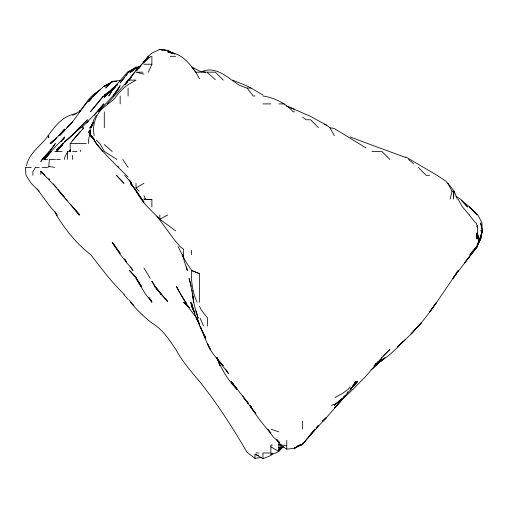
<?xml version="1.0" encoding="UTF-8"?>
<svg xmlns="http://www.w3.org/2000/svg" width="508" height="508" viewBox="0 0 508 508"><rect width="100%" height="100%" fill="white"/><g stroke="black" fill="none" stroke-linecap="round" stroke-linejoin="round"><path stroke-width="0.76" d="M90.316 132.461L90.253 135.636L94.132 139.516M477.069 233.007L476.822 238.773C477.101 233.489 478.58 227.959 476.218 222.91M67.342 159.436L67.71 151.505L70.199 151.505L70.358 150.063L69.793 151.505L70.294 150.089M90.17 130.588L89.726 135.636L90.164 133.471M48.749 167.373L49.409 159.436L55.435 159.436M447.878 183.242L454.146 191.173L453.365 199.104L453.365 191.173L452.025 191.173L447.726 183.242L445.433 180.791L437.502 175.597L405.765 156.909M477.399 244.183L477.171 246.494L479.558 238.773L477.171 234.01M477.171 246.558L477.399 244.221M70.04 151.505L70.326 149.339M480.784 237.331L481.095 235.166M481.305 233.724L481.73 230.842L480.974 238.773L477.171 245.281L480.619 238.773L477.171 246.405L479.996 238.773L477.171 238.773L477.164 233.223M90.195 132.753L89.548 135.636L90.151 134.195M450.145 199.104L452.025 191.173M480.752 238.055L482.524 230.842L480.727 235.89M477.171 246.805L464.776 262.579L477.171 246.71L479.019 239.497L477.171 246.71L453.365 277.774L458.394 270.51L452.99 278.441C439.68 297.421 427.609 317.602 411.004 333.978L413.696 331.127L411.239 333.978L397.834 346.602M26.486 165.932C28.785 152.794 41.192 145.987 48.152 135.636L48.749 135.636L48.749 137.795L48.152 135.636M94.132 139.44L90.253 135.636L90.049 127.705L91.186 127.705L93.789 119.767L96.349 115.354M476.142 246.71L477.171 246.71L479.996 238.773M480.759 235.89L482.6 230.842L480.651 222.91L481.527 227.959M91.186 127.705L92.767 124.098M148.349 72.168L151.886 64.23L151.886 56.299M67.71 151.505L64.618 157.728L64.618 159.436M93.231 122.415L90.354 127.705L92.901 123.736M112.217 90.354L115.329 86.976L112.217 90.367L108.744 95.968L113.805 88.036L127.432 72.168L134.576 68.65M116.351 91.999L120.155 85.617L113.189 95.968L118.802 88.036L112.884 95.968L98.406 111.836M42.183 159.436L40.818 161.627C45.174 155.264 51.397 150.336 55.308 143.573L49.435 151.505L42.183 159.436L49.435 151.505M453.365 277.92L452.971 278.441L457.746 271.126M93.409 122.822L90.138 127.705L92.011 125.26M125.609 83.776L128.086 80.124L131.267 76.93M125.482 84.315L128.086 80.594L125.362 84.315M429.565 312.134L436.594 302.247L430.936 310.178M142.729 63.665L143.535 62.547M125 84.487L128.086 80.34L124.968 84.487M70.199 151.505L70.18 143.573L83.833 127.705L82.398 129.603M125.819 83.826L127.178 82.023M134.766 72.168L128.746 80.099L131.223 77.051M94.259 115.297L103.511 103.899M48.749 134.849C55.62 125.26 63.646 115.341 76.156 113.741M90.049 127.705L92.901 124.041M62.065 151.505L56.68 151.505L62.871 143.573L71.152 136.157M472.777 250.977L469.894 254.641L476.733 246.71M473.742 249.758L475.183 247.929M316.319 428.085L318.497 425.342M56.68 151.505L63.151 143.573L56.68 150.368L62.23 145.136M129.54 79.489L131.54 77.051M310.559 434.727L302.628 444.17L296.901 446.526L302.628 444.17L314.954 429.736M80.486 131.299L72.549 140.424M129.877 78.969L128.93 80.099L129.94 78.969M97.466 111.836L104.089 103.899L97.142 111.836L81.655 127.705L82.785 126.644M308.4 437.115L314.623 429.793L308.458 437.115L314.325 430.276M282.785 446.818C280.314 451.345 275.685 453.587 270.891 454.26M316.097 428.041L318.014 425.755M88.9 101.619L91.783 98.228M378.39 361.182L374.536 365.716L381.343 360.61L374.663 365.284M383.032 355.987L389.896 349.466L381.965 357.518L366.097 375.945L352.812 389.515L342.297 399.402L334.359 408.178L342.297 399.358L326.428 417.652L322.453 421.253L326.428 417.544L310.559 434.651M58.941 135.636L64.618 129.089L58.795 135.636L64.033 130.823M143.954 61.989L148.927 56.299L134.595 72.168L128.499 80.099L136.017 80.099L128.086 84.696A53.683 53.683 0 0 0 116.503 95.968C111.976 102.489 104.172 105.429 99.479 111.836C94.38 118.618 92.519 127.343 94.177 135.636M343.497 396.881L344.494 395.751M346.989 392.913L347.98 391.782M100.616 89.427L96.349 92.678L88.417 101.371L91.453 98.127C81.617 106.648 76.537 119.018 66.954 127.705L72.549 121.996L59.607 135.636L64.618 130.15M350.228 386.867L347.897 389.515L342.297 393.56L335.032 397.447M381.273 357.778L381.965 357.01M63.132 139.198L64.618 137.554L56.68 145.307L44.202 159.436L49.822 152.959M140.71 65.97L136.538 70.599L148.647 56.299L143.954 61.887L148.165 56.299L151.886 53.156L159.823 49.295L167.754 50.521L173.044 53.594M128.086 80.62L107.182 103.899M379.838 361.588L374.028 367.748L370.98 369.862M124.574 77.356L120.155 82.868L128.086 72.841L136.017 67.862L130.797 71.304M126.079 75.711L127.083 74.612M350.742 388.69L357.403 381.584L350.742 388.95L356.768 381.584L350.653 389.515L355.613 381.584L350.742 389.515L342.297 398.932L334.359 404.889M92.469 97.028L93.478 95.968M136.017 70.739L140.71 65.862M116.548 81.153L112.217 81.312L105.689 88.036L112.217 81.604L120.155 80.486M71.749 135.636L87.478 119.767L72.549 134.849L64.618 141.98L80.486 127.737L72.549 134.836L79.432 127.705L72.034 135.636M272.885 453.485L270.891 455.492L262.96 458.705L255.022 454.209L255.022 458.356L261.518 457.454M282.639 446.678L278.829 450.482L283.013 447.027M93.707 95.968L96.349 93.339M379.749 361.309L375.31 365.716L381.413 360.286M326.428 417.544L322.72 421.253M86.728 122.942L88.417 121.361M405.765 339.242L397.834 346.831L402.533 341.916C394.78 350.806 385.851 358.75 375.355 364.261L381.965 360.115L374.644 365.239M339.465 400.736L334.359 405.384L341.732 398.799L339.242 400.812M64.618 129.972L50.705 143.573L56.68 137.611L50.038 143.573L54.87 139.497M143.954 62.522L151.06 56.299M301.301 445.052L302.628 443.922L301.371 445.052L294.691 448.043L299.51 445.052L294.691 448.348L286.76 449.148L280.422 445.052M375.73 364.236L381.965 358.985L374.536 365.716L381.343 360.286M62.09 145.078L56.68 149.612L62.395 144.964M334.359 404.844L335.585 403.841M97.568 92.043L96.349 93.047L104.286 85.858L112.217 82.22M109.779 91.567L104.286 95.968L112.217 89.084L104.286 97.365L112.217 88.678L117.742 84.341M382.568 359.543L384.975 357.778L381.965 360.388L374.053 365.716M110.998 90.462L104.286 95.161L109.779 91.446M136.017 68.148L130.245 72.168L136.017 68.008L139.624 66.548M138.182 67.373L136.017 67.1L128.086 72.168L132.055 70.079M282.778 446.71L278.829 449.193L283.451 446.773M116.548 81.293L112.217 81.61L104.286 86.551L110.236 83.306M270.891 454.146L272.701 453.447L270.891 454.19L272.212 453.39M139.129 191.173L136.017 188.03L143.954 183.242M139.986 66.491L136.017 68.701L139.325 67.081M72.549 115.31L78.911 111.836L80.486 110.477L79.229 111.836L80.486 110.388L79.381 111.836C85.458 104.94 89.586 95.199 98.514 91.523M136.017 190.278L130.238 183.242L136.449 191.173C141.649 202.489 151.409 210.464 159.823 219.272L167.754 214.973M380.644 360.68L381.965 359.981M331.324 405.384L334.359 404.235M139.624 66.65L136.017 67.996L130.626 72.168L136.017 67.907L139.624 66.605M201.524 71.92C211.988 66.542 223.006 73.362 231.223 79.673M280.988 446.843L278.829 447.516L283.153 446.71M136.017 67.1L136.017 67.475L139.624 67.12M170.307 56.299L175.685 56.299M143.954 64.23L151.886 64.23M143.053 72.168L136.017 72.168L143.954 74.206M262.96 94.983L251.003 88.036L246.697 88.036L239.16 85.179L231.807 80.099M255.022 95.968L253.181 95.968L247.091 88.036M262.96 95.968C274.339 97.758 285.413 103.118 293.268 111.836L294.691 111.836M262.96 103.899L270.891 103.899M278.829 103.899L284.321 103.899M70.18 143.573L86.309 143.573M54.705 151.505L55.956 151.505M72.549 151.505L76.981 151.505M371.926 151.505L381.965 151.505L389.896 159.436M43.491 159.436L47.631 159.436M56.68 159.436L60.306 159.436M31.204 167.373L25.4 167.373L26.048 175.304L31.115 183.242L39.129 191.173M39.173 167.373L35.376 167.373L32.88 171.755L32.88 175.304M42.227 167.373L47.606 167.373M429.565 175.304L426.149 175.304L418.376 167.373M151.886 199.657L143.954 199.104L151.886 199.657L151.886 207.042M55.404 212.331L56.68 214.973L57.639 214.973M480.485 230.842L482.6 230.842M197.117 302.247C192.469 292.386 191.033 281.311 191.554 270.51L199.492 273.634L199.492 302.247M272.485 445.052L270.891 445.052L270.891 452.984L262.96 452.984L262.96 458.705M281.286 445.052L278.829 445.052L278.829 451.517L270.891 446.792M256.115 452.984L258.909 452.984M278.829 441.96L278.829 444.684L280.988 444.786M136.017 67.475L138.182 67.64M162.706 50.006L161.265 49.86L167.754 50.419L171.723 52.965M164.148 50.152L167.754 50.521L171.723 53.016M48.749 166.408L54.61 167.373M205.41 72.168L199.492 71.101L191.554 66.796L195.739 72.168L199.492 78.715M294.691 109.449L286.76 106.064L310.559 116.389L326.428 125.12L329.94 127.705L334.359 128.581L366.097 147.949M171.361 53.175L167.754 52.07C180.467 52.61 189.014 62.535 195.739 72.168L215.354 72.168L223.291 80.099M324.263 124.422L326.428 125.152M271.031 429.184L278.829 431.876M350.228 136.931C368.7 144.024 387.223 150.66 405.765 157.531M255.022 454.209L258.629 455.593M232.581 80.099L247.091 85.998L251.003 88.036M191.554 270.51L199.492 273.634M174.968 54.191L167.754 51.073L171.723 53.099M116.859 159.436L104.47 151.505L99.892 143.573L96.349 140.03M455.892 196.183L461.302 199.822L467.614 207.042L461.302 200.362L469.233 206.623L477.171 214.973L469.36 207.042L477.882 214.973L481.997 222.91L482.009 230.048M255.022 458.356L247.091 452.38C232.778 427.806 217.43 403.79 199.631 381.584L199.492 381.432C191.059 371.386 182.315 361.48 176.073 349.847L175.685 349.263C169.081 339.439 162.42 329.159 151.886 323.082C144.069 316.859 136.868 309.874 130.423 302.247M175.685 230.842L159.823 219.272L157.975 217.119M302.628 117.138L306.229 119.767L310.559 119.767L318.497 127.705M128.086 177.051C117.221 166.275 106.026 155.588 96.349 143.656L91.383 135.636L89.44 135.636L88.417 140.856L88.417 143.573M408.432 159.436L413.696 163.735M207.423 72.682L215.354 79.597M104.286 144.545L112.217 151.505M189.287 307.359L183.623 302.247L189.287 307.645M40.818 174.555L40.818 171.171L44.831 175.304M124.269 294.31C111.538 282.353 101.384 268.307 90.71 254.641C76.784 244.011 65.869 230.289 56.68 215.468L54.788 211.366M130.905 302.247L133.972 305.505M40.818 171.171L56.68 188.1L72.466 207.042L79.769 214.973L72.549 207.042L79.47 214.973L70.587 204.241M161.233 294.31L167.754 301.555L154.584 286.379L161.233 294.31L154.984 286.379L151.886 281.28L154.984 286.379L161.15 294.31L154.991 286.379M124.708 175.304L131.496 183.242L129.603 180.219M56.68 214.135L50.476 207.042L37.065 188.881M58.915 191.173L65.71 199.104M469.233 214.776L462.534 207.042L457.994 199.104M277.882 440.912L278.829 441.998L273.368 437.115L267.633 429.184L270.891 433C262.706 424.713 256.191 414.966 249.65 405.384L254.578 412.179L243.561 397.447L248.501 403.625L247.091 401.872M249.911 405.384L251.447 407.156L249.904 405.384M48.749 178.454L49.778 179.654M66.167 199.104L67.151 200.247M123.698 294.31L128.086 299.403M61.22 193.434L57.982 189.478M62.192 194.57L64.618 197.396M276.943 439.909L278.829 442.144L277.952 440.887M53.346 183.807L56.68 187.782M102.864 151.505L96.291 143.573L91.383 135.636L94.361 139.294M248.501 403.67L231.223 381.584L237.217 389.515C228.092 380.683 221.679 369.341 216.719 357.778M113.995 244.526L112.217 242.341L120.155 254.394L133.032 270.51L130.562 266.852M186.677 303.466L180.708 294.31L176.327 286.379C182.277 297.498 188.614 308.521 196.875 318.11M469.284 214.973L475.539 222.91M129.026 299.86L130.435 301.65M242.735 395.726L243.63 396.875M117.843 166.154L118.789 167.373M255.022 412.096L255.956 413.315M156.953 216.135L173.584 238.773L180.13 246.71L183.623 249.288L183.623 257.486L186.373 262.579L191.738 270.51M143.954 268.008L150.266 278.441M141.58 286.379L136.017 278.441L145.65 294.31L151.886 301.885L148.882 297.466M122.777 159.436L128.086 167.373M276.854 439.509L278.829 442.493M225.52 369.018L228.536 373.647L216.351 357.778L223.291 365.716C217.221 358.927 210.579 352.209 207.423 343.471L210.528 349.847L207.423 343.872L196.59 318.11L199.492 324.415L196.279 318.11L190.608 302.247L193.415 308.908M148.882 297.618L151.886 302.247L149.892 298.939M139.408 195.802L136.449 191.173L143.954 202.114L136.093 191.173L129.286 179.845M194.113 311.499L193.3 310.178L194.412 312.16M278.829 441.776L280.791 445.052L286.76 445.414L286.76 449.148M329.94 127.705L334.359 135.636M204.984 336.747L203.587 333.978L204.984 336.791M178.187 246.71L183.623 257.486L182.321 254.641L187.293 270.51L186.525 266.903M205.467 337.947L199.796 326.047L197.739 319.519M217.03 357.778L220.091 365.716L216.891 357.778L219.354 363.068M199.492 306.216L201.365 310.178L207.423 317.786L207.423 326.047M216.891 357.778L219.062 362.407M204.654 335.966L205.575 337.947M143.954 195.675L145.529 199.104M199.492 324.415L196.66 318.11L199.492 324.828L198.761 322.586M200.577 326.765L203.727 333.978M200.114 318.11L203.537 326.047M194.037 310.902L194.97 313.061M454.146 191.173L457.295 199.104M477.876 236.055L478.822 238.773L477.355 232.842M278.829 444.684L278.943 445.052M196.171 310.902L198.196 318.11C193.027 305.384 192.894 291.516 189.059 278.441L191.179 286.379M193.288 297.917L192.551 294.31L193.605 302.247L193.059 296.475M191.986 289.985L192.278 291.427M192.564 292.868L192.85 294.31M477.171 232.842L477.171 238.773M477.171 246.037L477.171 246.71M302.628 421.253L302.628 429.184M294.691 447.923L294.691 448.348M286.76 440.334L286.76 445.052M191.554 250.33L191.554 254.641M159.823 49.295L159.823 49.714M159.823 214.973L159.823 219.272M136.017 183.242L136.017 188.03M128.086 88.036L128.086 95.968M120.155 95.968L120.155 103.899M104.286 111.836L104.286 127.705M80.486 150.12L80.486 151.505M72.549 155.448L72.549 159.436M56.68 214.973L56.68 215.468M477.171 225.654L477.171 227.139L477.171 225.654M48.749 153.981L44.698 159.436L48.749 154.026L51.352 151.505L48.749 153.981M97.06 103.899L90.392 111.836L103.454 95.968L97.06 103.899M64.618 137.052L61.227 141.199L64.618 137.052M374.783 365.716L374.028 366.611L374.84 365.716M421.634 322.517L413.696 331.102L421.634 322.517M89.948 130.613L88.417 132.353L89.954 130.613M357.321 381.584L350.793 388.95L357.321 381.584M117.335 84.779L113.386 88.036L117.335 84.804M139.681 67.462L136.017 70.225L139.681 67.488M300.107 445.052L294.691 448.069L300.107 445.052M123.914 183.242L116.408 175.304L123.914 183.242M136.017 277.444L129.508 270.51L136.017 277.743L141.097 286.379L136.017 277.444M120.155 253.238L115.018 246.71L112.217 242.17L120.155 253.238M237.268 389.515L231.223 381.749L237.217 389.515M126.581 261.963L124.454 258.915L126.587 261.963M193.745 310.178L191.554 306.394L193.726 310.178M193.364 310.178L191.554 302.812L193.338 310.178"/></g></svg>
